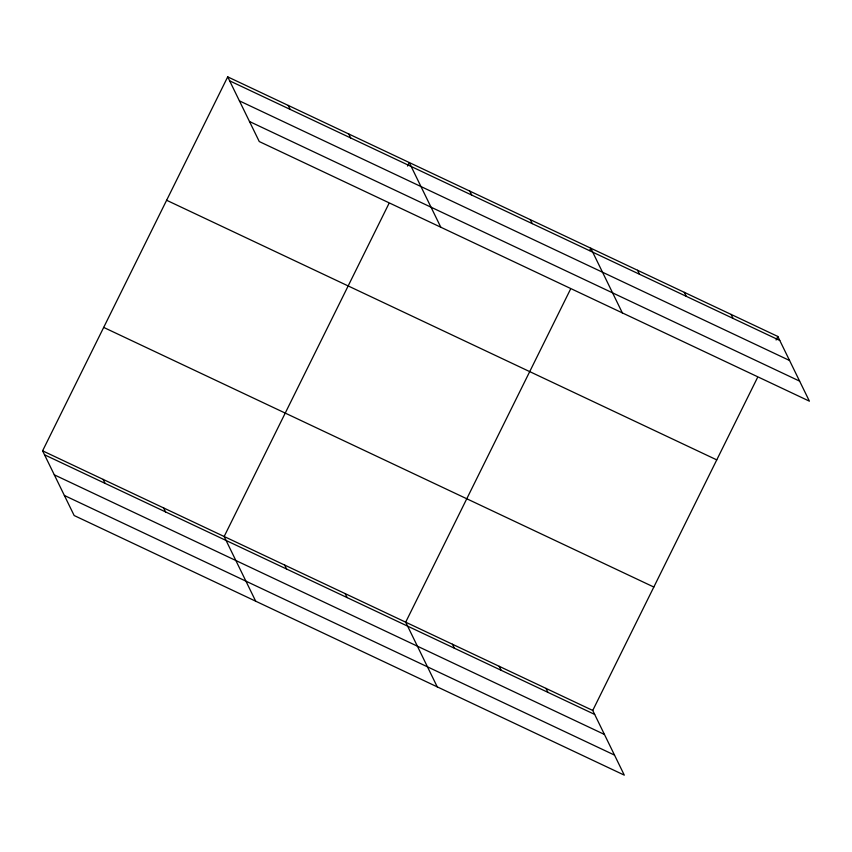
<?xml version="1.0" encoding="UTF-8"?>
<svg xmlns="http://www.w3.org/2000/svg" width="852" height="852" viewBox="0 0 852 852"><rect width="100%" height="100%" fill="white"/><g stroke="black" fill="none" stroke-linecap="round" stroke-linejoin="round"><path stroke-width="1.28" d="M42.6 450.825L592.736 710.451L624.292 775.139L74.156 515.524L42.6 450.825L227.708 76.861L777.844 336.476L809.4 401.175L259.264 141.549L227.708 76.861M388.885 203.671L224.151 536.504L255.696 601.192M407.501 166.055L409.248 162.53L440.803 227.228M570.435 289.339L405.69 622.173L437.246 686.872M589.637 250.563L590.798 248.209L622.354 312.908M592.736 710.451L757.481 377.617M776.097 340.001L777.844 336.476M229.646 80.834L779.782 340.449M239.412 100.866L789.559 360.492M249.487 121.516L799.623 381.132M166.619 200.263L716.766 459.888M103.688 327.413L653.825 587.039M44.538 454.798L594.675 714.423M54.315 474.841L604.451 734.456M64.379 495.481L614.526 755.106M731.08 314.409L733.018 318.382M684.326 292.342L686.265 296.315M637.562 270.276L639.501 274.248M530.285 219.646L532.223 223.618M469.772 191.093L471.71 195.065M348.734 133.977L350.673 137.949M288.221 105.414L290.159 109.386M545.983 688.384L547.921 692.356M499.219 666.307L501.157 670.29M452.455 644.24L454.393 648.212M345.177 593.62L347.115 597.593M284.664 565.057L286.602 569.029M163.627 507.941L165.565 511.914M103.113 479.388L105.052 483.361"/></g></svg>
